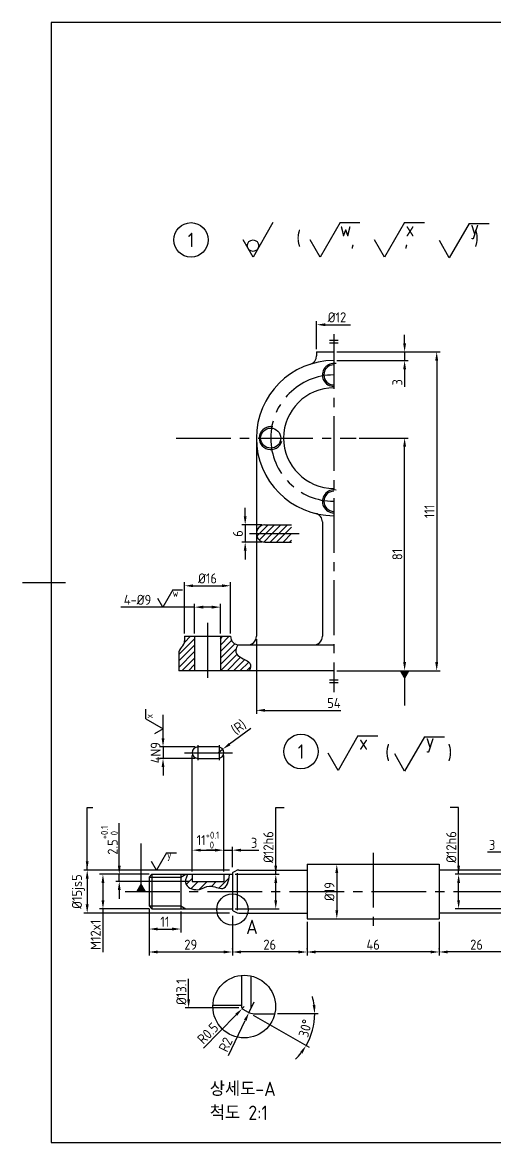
# Model space of a CAD drawing. Header units: millimetres. Extents: x 0 to 10991, y 0 to 768.
# Drawn here: x 0 to 164.4, y 10 to 400 of the extents above; entities that cross this region are included whole.
import ezdxf

# ---------------------------------------------------------------- set-up
doc = ezdxf.new("R2010")
doc.units = ezdxf.units.MM
doc.linetypes.add('CENTER2', pattern=[28.575, 19.05, -3.175, 3.175, -3.175])
for name, color, linetype in [('가는실선', 7, 'Continuous'), ('문자', 2, 'Continuous'), ('외형선', 3, 'Continuous'), ('윤곽선', 4, 'Continuous'), ('중심선', 7, 'CENTER2')]:
    doc.layers.add(name, color=color, linetype=linetype)
doc.styles.get("Standard").update_dxf_attribs({"font": 'isocp.shx', "bigfont": 'whgtxt.shx'})
doc.dimstyles.new('ISO-25', dxfattribs={"dimtxt": 3.5, "dimasz": 3, "dimexe": 1.2, "dimexo": 1, "dimgap": 0.8, "dimtad": 1, "dimdec": 3, "dimdsep": 46, "dimtxsty": 'Standard', "dimcen": 0, "dimclrd": 7, "dimclre": 7, "dimclrt": 2, "dimadec": 0, "dimazin": 2, "dimtfac": 1, "dimtdec": 3, "dimtmove": 0, "dimatfit": 3, "dimfxl": 0, "dimlwd": -1, "dimlwe": -1, "dimarcsym": 0})
pattern_1 = [(45, (-4388.503, -68.6509), (-1.122532, 1.122532), [])]

# ---------------------------------------------------------------- blocks, each defined once
blk = doc.blocks.new('*D98')
at = {"layer": 'Defpoints', "color": 0}
for p in [(45.11, 103.4), (28.05, 91.4), (45.11, 91.4)]:
    blk.add_point(p, dxfattribs=at)
at = {"layer": '외형선', "color": 7}
for p, q in [((44.11, 103.4), (26.85, 103.4)), ((28.05, 100.4), (28.05, 94.4)), ((44.11, 91.4), (26.85, 91.4)), ((28.05, 91.4), (28.05, 76.3))]:
    blk.add_line(p, q, dxfattribs=at)
for points in [[(27.55, 100.4), (28.55, 100.4), (28.05, 103.4)], [(27.55, 94.4), (28.55, 94.4), (28.05, 91.4)]]:
    blk.add_solid(points, dxfattribs=at)
at = {"layer": '외형선', "color": 2, "insert": (25.5, 82.35), "char_height": 3.5, "attachment_point": 5, "rotation": 90}
blk.add_mtext('M12x1', dxfattribs=at)
blk = doc.blocks.new('*D94')
at = {"layer": 'Defpoints', "color": 0}
for p in [(73.11, 104.9), (22.56, 89.9), (73.11, 89.9)]:
    blk.add_point(p, dxfattribs=at)
at = {"layer": '외형선', "color": 7}
for p, q in [((72.11, 104.9), (21.36, 104.9)), ((22.56, 101.9), (22.56, 92.9)), ((72.11, 89.9), (21.36, 89.9))]:
    blk.add_line(p, q, dxfattribs=at)
for points in [[(22.06, 101.9), (23.06, 101.9), (22.56, 104.9)], [(22.06, 92.9), (23.06, 92.9), (22.56, 89.9)]]:
    blk.add_solid(points, dxfattribs=at)
at = {"layer": '외형선', "color": 2, "insert": (19.5, 97.4), "char_height": 3.5, "attachment_point": 5, "rotation": 90}
blk.add_mtext('%%C15js5', dxfattribs=at)
blk = doc.blocks.new('*D99')
at = {"layer": 'Defpoints', "color": 0}
for p in [(44.11, 92.4), (73.11, 89.9), (73.11, 76.36)]:
    blk.add_point(p, dxfattribs=at)
at = {"layer": '외형선', "color": 7}
for p, q in [((44.11, 91.4), (44.11, 75.16)), ((73.11, 88.9), (73.11, 75.16)), ((47.11, 76.36), (70.11, 76.36))]:
    blk.add_line(p, q, dxfattribs=at)
for points in [[(47.11, 76.86), (47.11, 75.86), (44.11, 76.36)], [(70.11, 76.86), (70.11, 75.86), (73.11, 76.36)]]:
    blk.add_solid(points, dxfattribs=at)
at = {"layer": '외형선', "color": 2, "insert": (58.61, 78.91), "char_height": 3.5, "attachment_point": 5}
blk.add_mtext('29', dxfattribs=at)
blk = doc.blocks.new('*D100')
at = {"layer": 'Defpoints', "color": 0}
for p in [(145.11, 87.9), (99.11, 76.36), (99.11, 76.36)]:
    blk.add_point(p, dxfattribs=at)
at = {"layer": '외형선', "color": 7}
for p, q in [((145.11, 86.9), (145.11, 75.16)), ((99.11, 77.36), (99.11, 77.56)), ((142.11, 76.36), (102.11, 76.36))]:
    blk.add_line(p, q, dxfattribs=at)
for points in [[(102.11, 76.86), (102.11, 75.86), (99.11, 76.36)], [(142.11, 76.86), (142.11, 75.86), (145.11, 76.36)]]:
    blk.add_solid(points, dxfattribs=at)
at = {"layer": '외형선', "color": 2, "insert": (122.11, 78.91), "char_height": 3.5, "attachment_point": 5}
blk.add_mtext('46', dxfattribs=at)
blk = doc.blocks.new('*D95')
at = {"layer": 'Defpoints', "color": 0}
for p in [(171.11, 89.9), (145.11, 76.36), (145.11, 76.36)]:
    blk.add_point(p, dxfattribs=at)
at = {"layer": '외형선', "color": 7}
for p, q in [((171.11, 88.9), (171.11, 75.16)), ((145.11, 77.36), (145.11, 77.56)), ((168.11, 76.36), (148.11, 76.36))]:
    blk.add_line(p, q, dxfattribs=at)
for points in [[(148.11, 76.86), (148.11, 75.86), (145.11, 76.36)], [(168.11, 76.86), (168.11, 75.86), (171.11, 76.36)]]:
    blk.add_solid(points, dxfattribs=at)
at = {"layer": '외형선', "color": 2, "insert": (158.11, 78.91), "char_height": 3.5, "attachment_point": 5}
blk.add_mtext('26', dxfattribs=at)
blk = doc.blocks.new('*D102')
at = {"layer": 'Defpoints', "color": 0}
for p in [(99.11, 87.9), (73.11, 76.36), (73.11, 76.36)]:
    blk.add_point(p, dxfattribs=at)
at = {"layer": '외형선', "color": 7}
for p, q in [((99.11, 86.9), (99.11, 75.16)), ((73.11, 77.36), (73.11, 77.56)), ((96.11, 76.36), (76.11, 76.36))]:
    blk.add_line(p, q, dxfattribs=at)
for points in [[(76.11, 76.86), (76.11, 75.86), (73.11, 76.36)], [(96.11, 76.86), (96.11, 75.86), (99.11, 76.36)]]:
    blk.add_solid(points, dxfattribs=at)
at = {"layer": '외형선', "color": 2, "insert": (86.11, 78.91), "char_height": 3.5, "attachment_point": 5}
blk.add_mtext('26', dxfattribs=at)
blk = doc.blocks.new('*D104')
at = {"layer": 'Defpoints', "color": 0}
for p in [(73.11, 111.81), (70.11, 103.4), (73.11, 104.9)]:
    blk.add_point(p, dxfattribs=at)
at = {"layer": '외형선', "color": 7}
for p, q in [((67.11, 111.81), (64.11, 111.81)), ((70.11, 104.4), (70.11, 113.01)), ((70.11, 111.81), (73.11, 111.81)), ((73.11, 105.9), (73.11, 113.01)), ((76.11, 111.81), (82.26, 111.81))]:
    blk.add_line(p, q, dxfattribs=at)
for points in [[(67.11, 112.31), (67.11, 111.31), (70.11, 111.81)], [(76.11, 112.31), (76.11, 111.31), (73.11, 111.81)]]:
    blk.add_solid(points, dxfattribs=at)
at = {"layer": '외형선', "color": 2, "insert": (80.69, 114.36), "char_height": 3.5, "attachment_point": 5}
blk.add_mtext('3', dxfattribs=at)
blk = doc.blocks.new('*D107')
at = {"layer": 'Defpoints', "color": 0}
for p in [(61.11, 147.75), (48.96, 143.75), (61.11, 143.75)]:
    blk.add_point(p, dxfattribs=at)
at = {"layer": '외형선', "color": 7}
for p, q in [((48.96, 150.75), (48.96, 153.75)), ((60.11, 147.75), (47.76, 147.75)), ((48.96, 147.75), (48.96, 143.75)), ((60.11, 143.75), (47.76, 143.75)), ((48.96, 140.75), (48.96, 137.75))]:
    blk.add_line(p, q, dxfattribs=at)
for points in [[(48.46, 150.75), (49.46, 150.75), (48.96, 147.75)], [(48.46, 140.75), (49.46, 140.75), (48.96, 143.75)]]:
    blk.add_solid(points, dxfattribs=at)
at = {"layer": '외형선', "color": 2, "insert": (46.41, 145.75), "char_height": 3.5, "attachment_point": 5, "rotation": 90}
blk.add_mtext('4N9', dxfattribs=at)
blk = doc.blocks.new('*D108')
at = {"layer": 'Defpoints', "color": 0}
for p in [(68.11, 145.75), (69.72, 146.94)]:
    blk.add_point(p, dxfattribs=at)
at = {"layer": '외형선', "color": 7}
for p, q in [((79.49, 154.16), (72.13, 148.72)), ((68.11, 145.75), (69.72, 146.94))]:
    blk.add_line(p, q, dxfattribs=at)
blk.add_solid([(71.84, 149.13), (72.43, 148.32), (69.72, 146.94)], dxfattribs=at)
at = {"layer": '외형선', "color": 2, "insert": (75.4, 154.53), "char_height": 3.5, "attachment_point": 5, "rotation": 36.481}
blk.add_mtext('(R)', dxfattribs=at)
blk = doc.blocks.new('*D105')
at = {"layer": 'Defpoints', "color": 0}
for p in [(73.11, 103.4), (73.11, 91.4), (88.21, 91.4)]:
    blk.add_point(p, dxfattribs=at)
at = {"layer": '외형선', "color": 7}
for p, q in [((88.21, 103.4), (88.21, 119.37)), ((74.11, 103.4), (89.41, 103.4)), ((88.21, 94.4), (88.21, 100.4)), ((74.11, 91.4), (89.41, 91.4))]:
    blk.add_line(p, q, dxfattribs=at)
for points in [[(87.71, 100.4), (88.71, 100.4), (88.21, 103.4)], [(87.71, 94.4), (88.71, 94.4), (88.21, 91.4)]]:
    blk.add_solid(points, dxfattribs=at)
at = {"layer": '외형선', "color": 2, "insert": (85.66, 112.89), "char_height": 3.5, "width": 7.0702, "attachment_point": 5, "rotation": 90}
blk.add_mtext('%%C12h6', dxfattribs=at)
blk = doc.blocks.new('*D106')
at = {"layer": 'Defpoints', "color": 0}
for p in [(171.11, 103.4), (151.87, 91.4), (171.11, 91.4)]:
    blk.add_point(p, dxfattribs=at)
at = {"layer": '외형선', "color": 7}
for p, q in [((151.87, 103.4), (151.87, 119.37)), ((170.11, 103.4), (150.67, 103.4)), ((151.87, 94.4), (151.87, 100.4)), ((170.11, 91.4), (150.67, 91.4))]:
    blk.add_line(p, q, dxfattribs=at)
for points in [[(151.37, 100.4), (152.37, 100.4), (151.87, 103.4)], [(151.37, 94.4), (152.37, 94.4), (151.87, 91.4)]]:
    blk.add_solid(points, dxfattribs=at)
at = {"layer": '외형선', "color": 2, "insert": (149.32, 112.89), "char_height": 3.5, "attachment_point": 5, "rotation": 90}
blk.add_mtext('%%C12h6', dxfattribs=at)
blk = doc.blocks.new('*D111')
at = {"layer": 'Defpoints', "color": 0}
for p in [(76.73, 56.5), (78.59, 55.42), (80.59, 54.89), (87.84, 54.89), (100.41, 47.28)]:
    blk.add_point(p, dxfattribs=at)
at = {"layer": '외형선', "color": 7}
for p, q in [((88.84, 54.89), (102.95, 54.89)), ((80.38, 54.39), (99.81, 43.17))]:
    blk.add_line(p, q, dxfattribs=at)
for start, end in [(7.7359, 15.4718), (330, 360), (314.5282, 322.2641)]:
    blk.add_arc((79.52, 54.89), 22.24, start, end, dxfattribs=at)
for points in [[(102.05, 57.91), (101.05, 57.84), (101.75, 54.89)], [(96.69, 41.55), (97.52, 41), (98.77, 43.77)]]:
    blk.add_solid(points, dxfattribs=at)
at = {"layer": '외형선', "color": 2, "insert": (98.53, 49.79), "char_height": 3.5, "attachment_point": 5, "rotation": 75}
blk.add_mtext('30°', dxfattribs=at)
blk = doc.blocks.new('*D112')
at = {"layer": 'Defpoints', "color": 0}
for p in [(80.59, 58.89), (78.87, 55.27)]:
    blk.add_point(p, dxfattribs=at)
at = {"layer": '외형선', "color": 7}
for p, q in [((80.59, 58.89), (78.87, 55.27)), ((71.76, 40.31), (77.58, 52.56))]:
    blk.add_line(p, q, dxfattribs=at)
blk.add_solid([(77.13, 52.78), (78.03, 52.35), (78.87, 55.27)], dxfattribs=at)
at = {"layer": '외형선', "color": 2, "insert": (70.75, 44.12), "char_height": 3.5, "attachment_point": 5, "rotation": 64.573}
blk.add_mtext('R2', dxfattribs=at)
blk = doc.blocks.new('*D97')
at = {"layer": 'Defpoints', "color": 0}
for p in [(76.53, 56.65), (77.23, 57.36)]:
    blk.add_point(p, dxfattribs=at)
at = {"layer": '외형선', "color": 7}
for p, q in [((77.23, 57.36), (76.53, 56.65)), ((63.09, 42.89), (74.43, 54.5))]:
    blk.add_line(p, q, dxfattribs=at)
blk.add_solid([(74.07, 54.85), (74.79, 54.15), (76.53, 56.65)], dxfattribs=at)
at = {"layer": '외형선', "color": 2, "insert": (64.56, 48.05), "char_height": 3.5, "attachment_point": 5, "rotation": 45.6699}
blk.add_mtext('R0.5', dxfattribs=at)
blk = doc.blocks.new('*D283')
at = {"layer": 'Defpoints', "color": 0}
for p in [(116.24, 255.27), (133.07, 255.27), (108.45, 174.27)]:
    blk.add_point(p, dxfattribs=at)
at = {"layer": '외형선', "color": 7}
for p, q in [((117.24, 255.27), (134.27, 255.27)), ((133.07, 177.27), (133.07, 252.27)), ((109.45, 174.27), (134.27, 174.27))]:
    blk.add_line(p, q, dxfattribs=at)
for points in [[(132.57, 252.27), (133.57, 252.27), (133.07, 255.27)], [(132.57, 177.27), (133.57, 177.27), (133.07, 174.27)]]:
    blk.add_solid(points, dxfattribs=at)
at = {"layer": '외형선', "color": 2, "insert": (130.52, 214.77), "char_height": 3.5, "attachment_point": 5, "rotation": 90}
blk.add_mtext('81', dxfattribs=at)
blk = doc.blocks.new('*D277')
at = {"layer": 'Defpoints', "color": 0}
for p in [(72.45, 203.86), (56.45, 186.27), (72.45, 186.27)]:
    blk.add_point(p, dxfattribs=at)
at = {"layer": '외형선', "color": 7}
for p, q in [((56.45, 187.27), (56.45, 205.06)), ((59.45, 203.86), (69.45, 203.86)), ((72.45, 187.27), (72.45, 205.06))]:
    blk.add_line(p, q, dxfattribs=at)
for points in [[(59.45, 204.36), (59.45, 203.36), (56.45, 203.86)], [(69.45, 204.36), (69.45, 203.36), (72.45, 203.86)]]:
    blk.add_solid(points, dxfattribs=at)
at = {"layer": '외형선', "color": 2, "insert": (64.45, 206.41), "char_height": 3.5, "attachment_point": 5}
blk.add_mtext('%%C16', dxfattribs=at)
blk = doc.blocks.new('*D278')
at = {"layer": 'Defpoints', "color": 0}
for p in [(68.95, 196.42), (59.95, 186.27), (68.95, 186.27)]:
    blk.add_point(p, dxfattribs=at)
at = {"layer": '외형선', "color": 7}
for p, q in [((59.95, 196.42), (34.24, 196.42)), ((59.95, 187.27), (59.95, 197.62)), ((65.95, 196.42), (62.95, 196.42)), ((68.95, 187.27), (68.95, 197.62))]:
    blk.add_line(p, q, dxfattribs=at)
for points in [[(62.95, 196.92), (62.95, 195.92), (59.95, 196.42)], [(65.95, 196.92), (65.95, 195.92), (68.95, 196.42)]]:
    blk.add_solid(points, dxfattribs=at)
at = {"layer": '외형선', "color": 2, "insert": (40.07, 198.97), "char_height": 3.5, "attachment_point": 5}
blk.add_mtext('4-%%C9', dxfattribs=at)
blk = doc.blocks.new('*D279')
at = {"layer": 'Defpoints', "color": 0}
for p in [(84.45, 225.05), (77.57, 219.05), (84.45, 219.05)]:
    blk.add_point(p, dxfattribs=at)
at = {"layer": '외형선', "color": 7}
for p, q in [((77.57, 228.05), (77.57, 231.05)), ((83.45, 225.05), (76.37, 225.05)), ((77.57, 225.05), (77.57, 219.05)), ((83.45, 219.05), (76.37, 219.05)), ((77.57, 216.05), (77.57, 213.05))]:
    blk.add_line(p, q, dxfattribs=at)
for points in [[(77.07, 228.05), (78.07, 228.05), (77.57, 225.05)], [(77.07, 216.05), (78.07, 216.05), (77.57, 219.05)]]:
    blk.add_solid(points, dxfattribs=at)
at = {"layer": '외형선', "color": 2, "insert": (75.02, 222.05), "char_height": 3.5, "attachment_point": 5, "rotation": 90}
blk.add_mtext('6', dxfattribs=at)
blk = doc.blocks.new('*D281')
at = {"layer": 'Defpoints', "color": 0}
for p in [(108.45, 285.27), (108.45, 282.27), (133.07, 282.27)]:
    blk.add_point(p, dxfattribs=at)
at = {"layer": '외형선', "color": 7}
for p, q in [((133.07, 288.27), (133.07, 291.27)), ((109.45, 285.27), (134.27, 285.27)), ((133.07, 285.27), (133.07, 282.27)), ((109.45, 282.27), (134.27, 282.27)), ((133.07, 279.27), (133.07, 273.12))]:
    blk.add_line(p, q, dxfattribs=at)
for points in [[(132.57, 288.27), (133.57, 288.27), (133.07, 285.27)], [(132.57, 279.27), (133.57, 279.27), (133.07, 282.27)]]:
    blk.add_solid(points, dxfattribs=at)
at = {"layer": '외형선', "color": 2, "insert": (130.52, 274.69), "char_height": 3.5, "attachment_point": 5, "rotation": 90}
blk.add_mtext('3', dxfattribs=at)
blk = doc.blocks.new('*D269')
at = {"layer": 'Defpoints', "color": 0}
for p in [(133.07, 285.27), (133.07, 174.27), (144.24, 174.27)]:
    blk.add_point(p, dxfattribs=at)
at = {"layer": '외형선', "color": 7}
for p, q in [((134.07, 285.27), (145.44, 285.27)), ((144.24, 282.27), (144.24, 177.27)), ((134.07, 174.27), (145.44, 174.27))]:
    blk.add_line(p, q, dxfattribs=at)
for points in [[(143.74, 282.27), (144.74, 282.27), (144.24, 285.27)], [(143.74, 177.27), (144.74, 177.27), (144.24, 174.27)]]:
    blk.add_solid(points, dxfattribs=at)
at = {"layer": '외형선', "color": 2, "insert": (141.69, 229.77), "char_height": 3.5, "attachment_point": 5, "rotation": 90}
blk.add_mtext('111', dxfattribs=at)

msp = doc.modelspace()

# ---------------------------------------------------------------- hatches: boundary and pattern name
at = {"layer": '가는실선'}
h = msp.add_hatch(dxfattribs=at)
h.set_pattern_fill('ANSI31', color=256, scale=0.5)
h.set_pattern_definition(pattern_1)
h.paths.add_polyline_path([(93.7036, 225.0519), (84.4487, 225.0519, 0.41421356), (81.4487, 222.0519), (93.7036, 222.0519)])
h = msp.add_hatch(dxfattribs=at)
h.set_pattern_fill('ANSI31', color=256, scale=0.5)
h.set_pattern_definition(pattern_1)
h.paths.add_polyline_path([(93.7036, 222.0519), (81.4487, 222.0519, 0.41421356), (84.4487, 219.0519), (93.7036, 219.0519)])
h = msp.add_hatch(dxfattribs=at)
h.set_pattern_fill('ANSI31', color=256, scale=0.5)
h.set_pattern_definition([(45, (-4388.503, -87.2155), (-1.122532, 1.122532), [])])
h.paths.add_polyline_path([(59.9487, 186.267), (56.4487, 186.267), (56.4487, 184.7392, -0.21342177), (55.4487, 182.5031, 0.21342177), (54.4487, 180.267), (54.4487, 174.267), (59.9487, 174.267)])
edge = h.paths.add_edge_path()
edge.add_spline(control_points=[(78.9525, 174.267), (79.42, 175.2751), (79.8897, 177.8099), (73.5425, 179.2196), (74.3105, 182.0167), (75.0254, 183.2971)], knot_values=[2.79504025, 2.79504025, 2.79504025, 2.79504025, 5.87030677, 11.34549333, 15.20068221, 15.20068221, 15.20068221, 15.20068221], degree=3, periodic=0)
edge.add_arc((75.4487, 186.267), 3, 180, 261.889806, ccw=False)
edge.add_line((72.4487, 186.267), (68.9487, 186.267))
edge.add_line((68.9487, 186.267), (68.9487, 174.267))
edge.add_line((68.9487, 174.267), (78.9525, 174.267))
h = msp.add_hatch(dxfattribs=at)
h.set_pattern_fill('ANSI31', color=256, scale=0.7)
h.set_pattern_definition([(45, (-2296.3239, -254.5084), (-1.5715448, 1.5715448), [])])
edge = h.paths.add_edge_path()
edge.add_spline(control_points=[(57.4792, 103.3992), (56.9091, 102.0669), (55.9591, 99.0782), (61.616, 97.2478), (65.2209, 100.3267), (70.8064, 96.8583), (71.7719, 100.9771), (72.2076, 103.3992)], knot_values=[0.82935797, 0.82935797, 0.82935797, 0.82935797, 4.55588877, 9.55658705, 13.15228742, 17.90330859, 23.54592845, 23.54592845, 23.54592845, 23.54592845], degree=3, periodic=0)
edge.add_line((72.2076, 103.3992), (70.1137, 103.3992))
edge.add_line((70.1137, 103.3992), (70.1137, 100.8992))
edge.add_line((70.1137, 100.8992), (59.1137, 100.8992))
edge.add_line((59.1137, 100.8992), (59.1137, 103.3992))
edge.add_line((59.1137, 103.3992), (57.4792, 103.3992))

# ---------------------------------------------------------------- linework, layer by layer
for p, q in [((84.4487, 225.0519), (93.7036, 225.0519)), ((84.4487, 219.0519), (93.7036, 219.0519)), ((48.8557, 196.4185), (47.1236, 199.4185)), ((52.3198, 202.4185), (48.8557, 196.4185)), ((52.3198, 202.4185), (55.7839, 202.4185)), ((42.9642, 157.4875), (42.9642, 160.9516)), ((42.9642, 157.4875), (48.9642, 154.0234)), ((48.9642, 149.1504), (48.9642, 158.8964)), ((48.9642, 154.0234), (45.9642, 152.2914)), ((59.1137, 104.3992), (59.1137, 144.7502)), ((70.1137, 104.3992), (70.1137, 144.7502)), ((50.1733, 110.8518), (46.7092, 104.8518)), ((50.1733, 110.8518), (53.6374, 110.8518)), ((46.7092, 104.8518), (44.9772, 107.8518)), ((44.1137, 102.3992), (55.1137, 102.3992)), ((55.1137, 102.3992), (56.8458, 103.3992)), ((74.7774, 103.831), (74.7774, 90.9673)), ((44.1137, 92.3992), (55.1137, 92.3992)), ((55.1137, 92.3992), (56.8458, 91.3992)), ((79.5534, 68.0097), (79.5534, 57.0217))]:
    msp.add_line(p, q, dxfattribs=at)
for centre, radius in [((73.1137, 91.1378), 5.4492), ((77.226, 57.3628), 10.8983)]:
    msp.add_circle(centre, radius, dxfattribs=at)
for centre, radius, start, end in [((108.4487, 277.267), 4, 79, 270), ((86.4487, 255.267), 4, 79, 343.784091), ((108.4487, 233.267), 4, 79, 270), ((84.4487, 222.0519), 3, 90, 180), ((84.4487, 222.0519), 3, 180, 270)]:
    msp.add_arc(centre, radius, start, end, dxfattribs=at)
msp.add_open_spline([(57.4792, 103.3992), (56.9091, 102.0669), (55.9591, 99.0782), (61.616, 97.2478), (65.2209, 100.3267), (70.8064, 96.8583), (71.7719, 100.9771), (72.2076, 103.3992)], degree=3, knots=[0.82935797, 0.82935797, 0.82935797, 0.82935797, 4.55588877, 9.55658705, 13.15228742, 17.90330859, 23.54592845, 23.54592845, 23.54592845, 23.54592845], dxfattribs=at)
at = {"layer": '문자'}
for p, q in [((106.9487, 289.4239), (109.9487, 289.4239)), ((106.9487, 288.4239), (109.9487, 288.4239)), ((106.9487, 171.1487), (109.9487, 171.1487)), ((106.9487, 170.1487), (109.9487, 170.1487))]:
    msp.add_line(p, q, dxfattribs=at)
for centre in [(58.7037, 324.2806), (96.9957, 146.1557)]:
    msp.add_circle(centre, 6, dxfattribs=at)
at = {"layer": '외형선'}
for p, q in [((87.2193, 330.2806), (80.2911, 318.2806)), ((110.6002, 330.2806), (103.672, 318.2806)), ((110.6002, 330.2806), (117.5284, 330.2806)), ((133.0177, 330.2806), (126.0895, 318.2806)), ((133.0177, 330.2806), (139.9459, 330.2806)), ((155.5569, 330.0354), (148.6287, 318.0354)), ((155.5569, 330.0354), (162.4851, 330.0354)), ((80.2911, 318.2806), (76.827, 324.2806)), ((103.672, 318.2806), (100.2079, 324.2806)), ((126.0895, 318.2806), (122.6254, 324.2806)), ((148.6287, 318.0354), (145.1646, 324.0354)), ((102.4487, 285.267), (108.4487, 285.267)), ((102.4487, 285.267), (102.4487, 283.8852)), ((81.4487, 255.267), (81.4487, 186.267)), ((104.4487, 226.0951), (104.4487, 186.267)), ((0, 205), (15, 205)), ((56.4487, 186.267), (72.4487, 186.267)), ((56.4487, 186.267), (56.4487, 184.7392)), ((59.9487, 186.267), (59.9487, 174.267)), ((68.9487, 186.267), (68.9487, 174.267)), ((54.4487, 180.267), (54.4487, 174.267)), ((75.4487, 183.267), (108.4487, 183.267)), ((108.4487, 174.267), (54.4487, 174.267)), ((116.8272, 151.5618), (109.899, 139.5618)), ((116.8272, 151.5618), (123.7554, 151.5618)), ((140.0076, 151.3165), (133.0794, 139.3165)), ((140.0076, 151.3165), (146.9358, 151.3165)), ((68.1137, 147.7502), (61.1137, 147.7502)), ((109.899, 139.5618), (106.4349, 145.5618)), ((133.0794, 139.3165), (129.6153, 145.3165)), ((61.1137, 143.7502), (68.1137, 143.7502)), ((99.1137, 106.8992), (145.1137, 106.8992)), ((99.1137, 106.8992), (99.1137, 87.8992)), ((145.1137, 106.8992), (145.1137, 87.8992)), ((45.1137, 103.3992), (44.1137, 102.3992)), ((44.1137, 102.3992), (44.1137, 92.3992)), ((45.1137, 103.3992), (73.1137, 103.3992)), ((45.1137, 103.3992), (45.1137, 91.3992)), ((55.1137, 103.3992), (55.1137, 91.3992)), ((59.1137, 103.3992), (59.1137, 100.8992)), ((70.1137, 103.3992), (70.1137, 100.8992)), ((73.1137, 103.6605), (73.1137, 91.1378)), ((73.3637, 104.0935), (74.2951, 104.6312)), ((75.2951, 104.8992), (99.1137, 104.8992)), ((168.9324, 104.8992), (145.1137, 104.8992)), ((59.1137, 100.8992), (70.1137, 100.8992)), ((45.1137, 91.3992), (44.1137, 92.3992)), ((45.1137, 91.3992), (73.1137, 91.3992)), ((73.3637, 90.7048), (74.2951, 90.1671)), ((75.2951, 89.8992), (99.1137, 89.8992)), ((168.9324, 89.8992), (145.1137, 89.8992)), ((99.1137, 87.8992), (145.1137, 87.8992)), ((76.226, 68.2151), (76.226, 57.3628)), ((66.3402, 57.8854), (76.226, 57.8854)), ((76.726, 56.4967), (78.5887, 55.4213)), ((80.5887, 54.8854), (87.839, 54.8854))]:
    msp.add_line(p, q, dxfattribs=at)
at = {"layer": '외형선', "color": 7}
for p, q in [((102.4487, 286.267), (102.4487, 295.9551)), ((105.4487, 294.7551), (114.181, 294.7551)), ((81.4487, 185.267), (81.4487, 159.2862)), ((84.4487, 160.4862), (110.8991, 160.4862)), ((33.7254, 106.3992), (33.7254, 121.168)), ((62.1137, 111.8103), (67.1137, 111.8103)), ((168.1137, 111.0898), (161.9687, 111.0898)), ((33.7254, 100.8992), (33.7254, 103.3992)), ((109.4562, 103.8992), (109.4562, 90.8992)), ((58.1137, 100.8992), (32.5254, 100.8992)), ((33.7254, 97.8992), (33.7254, 94.8992)), ((55.1137, 90.3992), (55.1137, 83.1535)), ((47.1137, 84.3535), (52.1137, 84.3535)), ((57.8702, 59.8628), (57.8702, 66.9736)), ((75.3599, 56.8628), (56.6702, 56.8628))]:
    msp.add_line(p, q, dxfattribs=at)
at = {"layer": '외형선'}
for centre, radius in [((80.2911, 322.2806), 2), ((86.4487, 255.267), 3.5)]:
    msp.add_circle(centre, radius, dxfattribs=at)
for centre, radius, start, end in [((108.4487, 255.267), 27, 90, 270), ((99.4487, 283.8852), 3, 287.457603, 0), ((108.4487, 277.267), 3.5, 90, 270), ((108.4487, 255.267), 17.5, 90, 270), ((108.4487, 233.267), 3.5, 90, 270), ((101.4487, 226.0951), 3, 0, 76.506601), ((53.4487, 184.7392), 3, 311.810315, 0), ((75.4487, 186.267), 3, 180, 270), ((78.4487, 186.267), 3, 270, 0), ((101.4487, 186.267), 3, 270, 0), ((57.4487, 180.267), 3, 131.810315, 180), ((61.1137, 145.7502), 2, 90, 270), ((68.1137, 145.7502), 2, 270, 90), ((73.6137, 103.6605), 0.5, 120, 180), ((75.2951, 102.8992), 2, 90, 120), ((73.6137, 91.1378), 0.5, 180, 240), ((75.2951, 91.8992), 2, 240, 270), ((77.226, 57.3628), 1, 180, 240), ((80.5887, 58.8854), 4, 240, 270)]:
    msp.add_arc(centre, radius, start, end, dxfattribs=at)
msp.add_open_spline([(75.0254, 183.2971), (74.3105, 182.0167), (73.5425, 179.2196), (79.8897, 177.8099), (79.42, 175.2751), (78.9525, 174.267)], degree=3, knots=[2.79504025, 2.79504025, 2.79504025, 2.79504025, 6.65022912, 12.12541568, 15.20068221, 15.20068221, 15.20068221, 15.20068221], dxfattribs=at)
at = {"layer": '외형선', "color": 7}
for points in [[(105.4487, 295.2551), (105.4487, 294.2551), (102.4487, 294.7551)], [(84.4487, 160.9862), (84.4487, 159.9862), (81.4487, 160.4862)], [(62.1137, 112.3103), (62.1137, 111.3103), (59.1137, 111.8103)], [(67.1137, 112.3103), (67.1137, 111.3103), (70.1137, 111.8103)], [(33.2254, 106.3992), (34.2254, 106.3992), (33.7254, 103.3992)], [(108.9562, 103.8992), (109.9562, 103.8992), (109.4562, 106.8992)], [(33.2254, 97.8992), (34.2254, 97.8992), (33.7254, 100.8992)], [(108.9562, 90.8992), (109.9562, 90.8992), (109.4562, 87.8992)], [(47.1137, 84.8535), (47.1137, 83.8535), (44.1137, 84.3535)], [(52.1137, 84.8535), (52.1137, 83.8535), (55.1137, 84.3535)], [(57.3702, 59.8628), (58.3702, 59.8628), (57.8702, 56.8628)]]:
    msp.add_solid(points, dxfattribs=at)
at = {"layer": '윤곽선'}
msp.add_lwpolyline([(10, 10), (584, 10), (584, 400), (10, 400)], close=True, dxfattribs=at)
at = {"layer": '중심선'}
for p, q in [((108.4487, 291.4836), (108.4487, 166.7761)), ((53.5299, 255.267), (116.2379, 255.267)), ((79.0342, 222.0519), (96.3271, 222.0519)), ((64.4487, 190.9026), (64.4487, 169.507)), ((61.1137, 148.3904), (61.1137, 143.1948)), ((68.4711, 148.3904), (68.4711, 143.1948)), ((56.4296, 145.7502), (73.1552, 145.7502)), ((122.1137, 110.8652), (122.1137, 82.9041)), ((35.8156, 97.3992), (210.8557, 97.3992))]:
    msp.add_line(p, q, dxfattribs=at)
msp.add_arc((108.4487, 255.267), 22, 90, 270, dxfattribs=at)

# ---------------------------------------------------------------- texts
at = {"layer": '가는실선', "char_height": 2.5, "attachment_point": 5}
for s, insert in [('w', (53.2906, 201.2835)), ('y', (51.1441, 109.7168))]:
    msp.add_mtext_dynamic_manual_height_columns(s, width=5.131377, gutter_width=12.5, heights=[0], dxfattribs=dict(at, insert=insert))
at = {"layer": '가는실선', "insert": (44.0992, 158.4583), "char_height": 2.5, "attachment_point": 5, "rotation": 90}
msp.add_mtext_dynamic_manual_height_columns('x', width=5.131377, gutter_width=12.5, heights=[0], dxfattribs=at)
at = {"layer": '문자', "char_height": 5, "attachment_point": 1}
for s, width, insert in [('A', 4.549399, (77.9057, 87.6063)), ('상세도-A\\P척도 2:1', 35.01023, (65.2365, 31.21))]:
    msp.add_mtext_dynamic_manual_height_columns(s, width=width, gutter_width=12.5, heights=[0], dxfattribs=dict(at, insert=insert))
at = {"layer": '외형선', "char_height": 5}
for s, width, insert, attachment_point in [('(      ,      ,        )', 76.996243, (95.3553, 324.2806), 4), ('w', 10.262755, (112.5418, 328.0107), 5), ('x', 10.262755, (134.9593, 328.0107), 5), ('y', 10.262755, (157.4985, 327.7654), 5), ('1', 10.262755, (58.7037, 324.2806), 5), ('1', 10.262755, (96.9957, 146.1557), 5), ('x', 10.262755, (118.7688, 149.2918), 5), ('(       )', 76.996243, (126.3169, 145.5618), 4), ('y', 10.262755, (141.9493, 149.0466), 5)]:
    msp.add_mtext_dynamic_manual_height_columns(s, width=width, gutter_width=25, heights=[0], dxfattribs=dict(at, insert=insert, attachment_point=attachment_point))
at = {"layer": '외형선', "color": 2, "char_height": 3.5, "attachment_point": 5}
for s, insert in [('%%C12', (109.5231, 297.3055)), ('54', (108.4487, 163.0365)), ('\\A1;11{\\H0.7x;\\S+0.1^  0;}', (64.6137, 115.3109)), ('3', (163.5412, 113.6398)), ('11', (49.6137, 86.9035))]:
    msp.add_mtext(s, dxfattribs=dict(at, insert=insert))
at = {"layer": '외형선', "color": 2, "char_height": 3.5, "attachment_point": 5, "rotation": 90}
for s, insert in [('2.5{\\H0.7x;\\S+0.1^  0;}', (30.2494, 115.2836)), ('%%C19', (106.9062, 97.3992)), ('%%C13.1', (55.3202, 62.4179))]:
    msp.add_mtext(s, dxfattribs=dict(at, insert=insert))

# ---------------------------------------------------------------- dimensions: what is measured, and where the dimension line sits
at = {"layer": '외형선'}
for base, p1, p2, picture, middle in [((133.073, 282.267), (108.4487, 285.267), (108.4487, 282.267), '*D281', (130.523, 274.6946)), ((144.2395, 174.267), (133.073, 285.267), (133.073, 174.267), '*D269', (141.6895, 229.767)), ((133.073, 255.267), (108.4487, 174.267), (116.2379, 255.267), '*D283', (130.523, 214.767)), ((77.5738, 219.0519), (84.4487, 225.0519), (84.4487, 219.0519), '*D279', (75.0238, 222.0519))]:
    dim = msp.add_linear_dim(base=base, p1=p1, p2=p2, angle=90, dimstyle='ISO-25', dxfattribs=at)
    dim.commit()
    dim.dimension.update_dxf_attribs({"geometry": picture, "text_midpoint": middle})
dim = msp.add_linear_dim(base=(72.4487, 203.8552), p1=(56.4487, 186.267), p2=(72.4487, 186.267), text='%%C<>', dimstyle='ISO-25', dxfattribs=at)
dim.commit()
dim.dimension.update_dxf_attribs({"geometry": '*D277', "text_midpoint": (64.4487, 206.4052)})
dim = msp.add_linear_dim(base=(68.9487, 196.4185), p1=(59.9487, 186.267), p2=(68.9487, 186.267), text='4-%%C<>', dimstyle='ISO-25', dxfattribs=at)
dim.commit()
dim.dimension.update_dxf_attribs({"geometry": '*D278', "text_midpoint": (40.0655, 196.4185), "dimtype": 160})
dim = msp.add_radius_dim(center=(68.1137, 145.7502), mpoint=(69.7218, 146.9393), text='(R)', dimstyle='ISO-25', dxfattribs=at)
dim.commit()
dim.dimension.update_dxf_attribs({"geometry": '*D108', "text_midpoint": (75.3973, 154.5251)})
for base, p1, p2, text, picture, middle in [((48.9642, 143.7502), (61.1137, 147.7502), (61.1137, 143.7502), '<>N9', '*D107', (48.9642, 145.7502)), ((88.2088, 91.3992), (73.1137, 103.3992), (73.1137, 91.3992), '%%C<>h6', '*D105', (88.2088, 112.886)), ((151.8654, 91.3992), (171.1137, 103.3992), (171.1137, 91.3992), '%%C<>h6', '*D106', (151.8654, 112.886)), ((22.5594, 89.8992), (73.1137, 104.8992), (73.1137, 89.8992), '%%C<>js5', '*D94', (22.5594, 97.3992))]:
    dim = msp.add_linear_dim(base=base, p1=p1, p2=p2, angle=90, text=text, dimstyle='ISO-25', dxfattribs=at)
    dim.commit()
    dim.dimension.update_dxf_attribs({"geometry": picture, "text_midpoint": middle, "dimtype": 160})
for base, p1, p2, picture, middle in [((73.1137, 111.8103), (70.1137, 103.3992), (73.1137, 104.8992), '*D104', (80.6862, 114.3603)), ((73.1137, 76.3597), (44.1137, 92.3992), (73.1137, 89.8992), '*D99', (58.6137, 78.91)), ((145.1137, 76.3597), (171.1137, 89.8992), (145.1137, 76.3597), '*D95', (158.1137, 78.91)), ((73.1137, 76.3597), (99.1137, 87.8992), (73.1137, 76.3597), '*D102', (86.1137, 78.91)), ((99.1137, 76.3597), (145.1137, 87.8992), (99.1137, 76.3597), '*D100', (122.1137, 78.9097))]:
    dim = msp.add_linear_dim(base=base, p1=p1, p2=p2, dimstyle='ISO-25', dxfattribs=at)
    dim.commit()
    dim.dimension.update_dxf_attribs({"geometry": picture, "text_midpoint": middle})
dim = msp.add_linear_dim(base=(28.0524, 91.3992), p1=(45.1137, 103.3992), p2=(45.1137, 91.3992), angle=90, text='M<>x1', dimstyle='ISO-25', dxfattribs=at)
dim.commit()
dim.dimension.update_dxf_attribs({"geometry": '*D98', "text_midpoint": (25.502, 82.3492)})
for center, mpoint, text, picture, middle in [((80.5887, 58.8854), (78.8712, 55.2729), 'R2', '*D112', (73.0489, 43.0261)), ((77.226, 57.3628), (76.5272, 56.6474), 'R0.5', '*D97', (66.3881, 46.2684))]:
    dim = msp.add_radius_dim(center=center, mpoint=mpoint, text=text, dimstyle='ISO-25', dxfattribs=at)
    dim.commit()
    dim.dimension.update_dxf_attribs({"geometry": picture, "text_midpoint": middle, "dimtype": 164})
dim = msp.add_angular_dim_2l(base=(100.4121, 47.2802), line1=((76.726, 56.4967), (78.5887, 55.4213)), line2=((80.5887, 54.8854), (87.839, 54.8854)), dimstyle='ISO-25', dxfattribs=at)
dim.commit()
dim.dimension.update_dxf_attribs({"geometry": '*D111', "text_midpoint": (98.5323, 49.7902)})

# ---------------------------------------------------------------- leaders
for points, override in [([(133.073, 174.267), (133.073, 162.2241)], {"dimgap": 0.8, "dimtad": 1, "dimldrblk": 'DatumFilled'}), ([(22.5594, 104.8992), (22.5594, 126.6247), (24.5714, 126.6247)], {"dimgap": 0.8, "dimtad": 1}), ([(88.2088, 103.3992), (88.2088, 126.6184), (91.0999, 126.6184)], {"dimgap": 0.8, "dimtad": 1}), ([(151.8654, 103.3992), (151.8654, 126.6184), (148.9813, 126.6184)], {"dimgap": 0.8, "dimtad": 1}), ([(41.3115, 97.3992), (41.3115, 114.076)], {"dimgap": 0.8, "dimtad": 1, "dimldrblk": 'DatumFilled'})]:
    msp.add_leader(points, dimstyle='ISO-25', override=override, dxfattribs=at)

doc.saveas('drawing.dxf')
